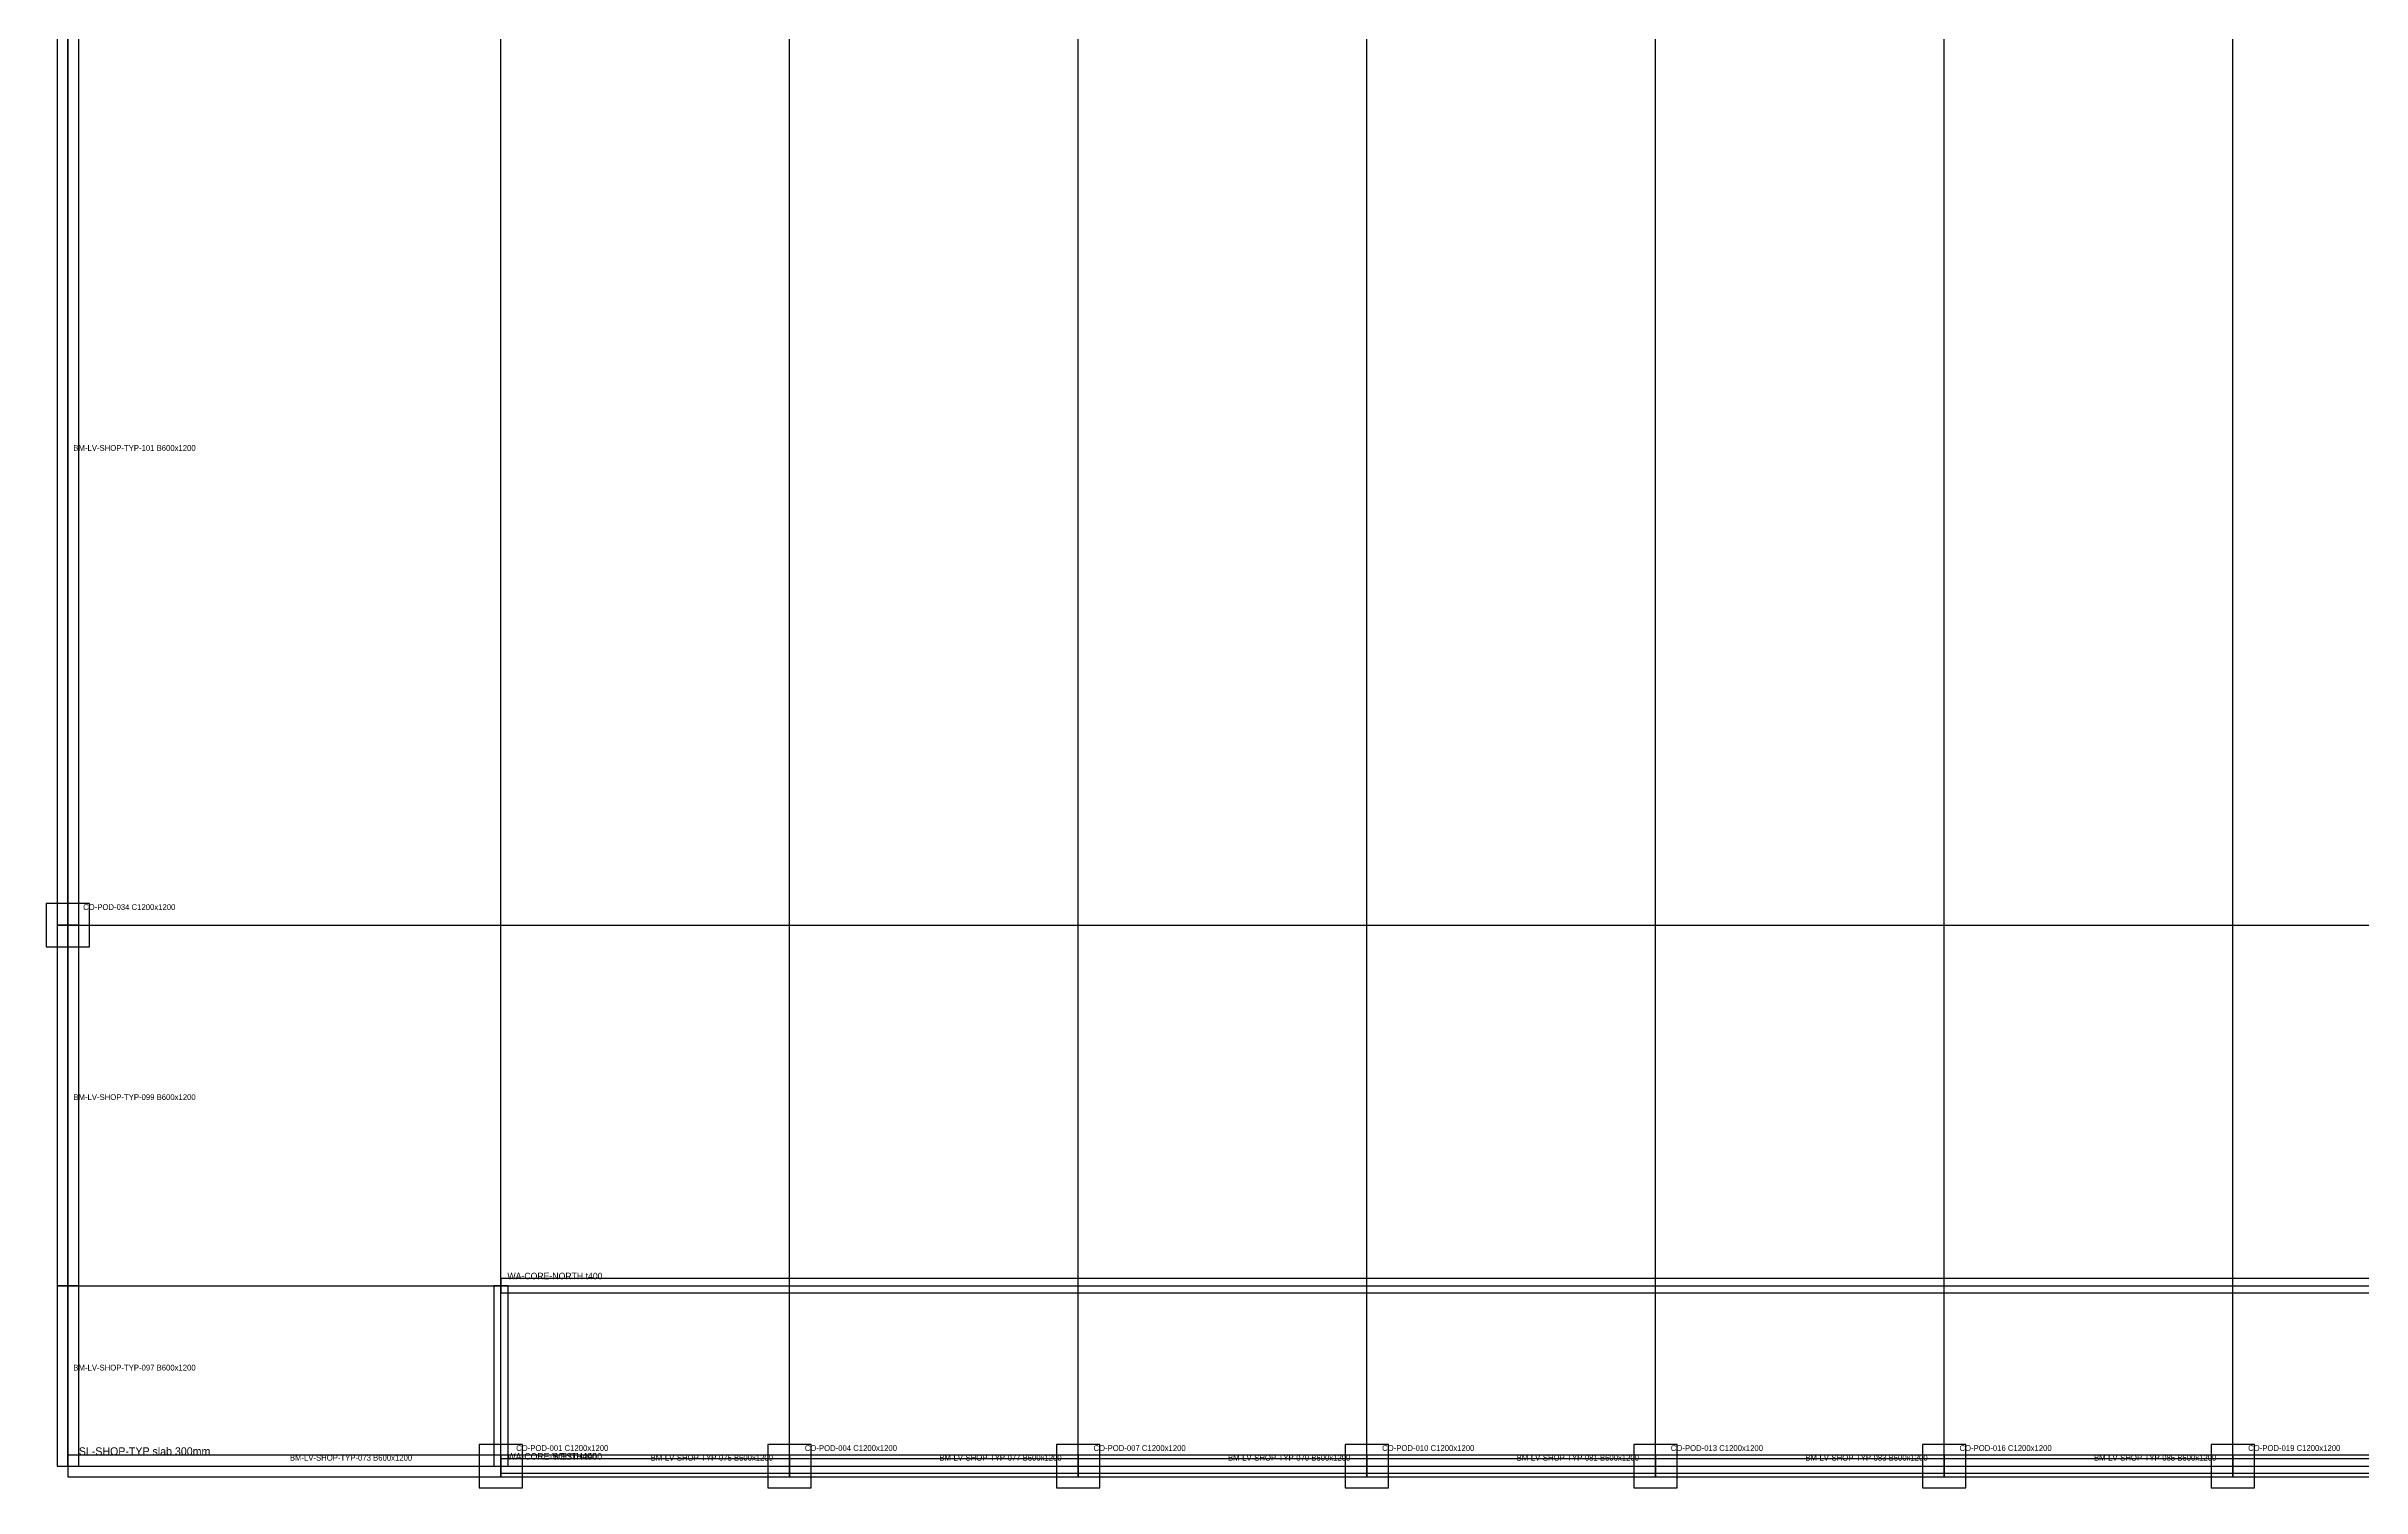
# Model space of a CAD drawing. Header units: millimetres. Extents: x -600 to 226982, y -254450 to 109948.
# Drawn here: x -600 to 63568, y -127600 to -87632 of the extents above; entities that cross this region are included whole.
import ezdxf

# ---------------------------------------------------------------- set-up
doc = ezdxf.new("R2010")
doc.units = ezdxf.units.MM
for name, color, linetype in [('LV-SHOP-TYP_BEAM', 5, 'Continuous'), ('LV-SHOP-TYP_COLUMN', 1, 'Continuous'), ('LV-SHOP-TYP_GRID', 8, 'Continuous'), ('LV-SHOP-TYP_SLAB', 7, 'Continuous'), ('LV-SHOP-TYP_WALL', 3, 'Continuous'), ('TEXT', 7, 'Continuous')]:
    doc.layers.add(name, color=color, linetype=linetype)

msp = doc.modelspace()

# ---------------------------------------------------------------- linework, layer by layer
at = {"layer": 'LV-SHOP-TYP_BEAM'}
for points in [[(-300, -112000), (300, -112000), (300, -86000), (-300, -86000), (-300, -112000)], [(-300, -122000), (300, -122000), (300, -112000), (-300, -112000), (-300, -122000)], [(-300, -127000), (300, -127000), (300, -122000), (-300, -122000), (-300, -127000)], [(0, -126700), (0, -127300), (12000, -127300), (12000, -126700), (0, -126700)], [(12000, -126700), (12000, -127300), (20000, -127300), (20000, -126700), (12000, -126700)], [(20000, -126700), (20000, -127300), (28000, -127300), (28000, -126700), (20000, -126700)], [(28000, -126700), (28000, -127300), (36000, -127300), (36000, -126700), (28000, -126700)], [(36000, -126700), (36000, -127300), (44000, -127300), (44000, -126700), (36000, -126700)], [(44000, -126700), (44000, -127300), (52000, -127300), (52000, -126700), (44000, -126700)], [(52000, -126700), (52000, -127300), (60000, -127300), (60000, -126700), (52000, -126700)], [(60000, -126700), (60000, -127300), (68000, -127300), (68000, -126700), (60000, -126700)]]:
    msp.add_lwpolyline(points, close=True, dxfattribs=at)
at = {"layer": 'LV-SHOP-TYP_COLUMN'}
for points in [[(-600, -112600), (600, -112600), (600, -111400), (-600, -111400), (-600, -112600)], [(11400, -127600), (12600, -127600), (12600, -126400), (11400, -126400), (11400, -127600)], [(19400, -127600), (20600, -127600), (20600, -126400), (19400, -126400), (19400, -127600)], [(27400, -127600), (28600, -127600), (28600, -126400), (27400, -126400), (27400, -127600)], [(35400, -127600), (36600, -127600), (36600, -126400), (35400, -126400), (35400, -127600)], [(43400, -127600), (44600, -127600), (44600, -126400), (43400, -126400), (43400, -127600)], [(51400, -127600), (52600, -127600), (52600, -126400), (51400, -126400), (51400, -127600)], [(59400, -127600), (60600, -127600), (60600, -126400), (59400, -126400), (59400, -127600)]]:
    msp.add_lwpolyline(points, close=True, dxfattribs=at)
at = {"layer": 'LV-SHOP-TYP_GRID'}
for points in [[(0, -127000), (0, -25000)], [(12000, -127000), (12000, -25000)], [(20000, -127000), (20000, -25000)], [(28000, -127000), (28000, -25000)], [(36000, -127000), (36000, -25000)], [(44000, -127000), (44000, -25000)], [(52000, -127000), (52000, -25000)], [(60000, -127000), (60000, -25000)], [(0, -112000), (104000, -112000)], [(0, -122000), (104000, -122000)], [(0, -127000), (104000, -127000)]]:
    msp.add_lwpolyline(points, dxfattribs=at)
at = {"layer": 'LV-SHOP-TYP_SLAB'}
msp.add_lwpolyline([(0, -127000), (104000, -127000), (104000, -25000), (0, -25000), (0, -127000)], close=True, dxfattribs=at)
at = {"layer": 'LV-SHOP-TYP_WALL'}
for points in [[(12000, -121800), (12000, -122200), (92000, -122200), (92000, -121800), (12000, -121800)], [(11800, -127000), (12200, -127000), (12200, -122000), (11800, -122000), (11800, -127000)], [(12000, -126800), (12000, -127200), (92000, -127200), (92000, -126800), (12000, -126800)]]:
    msp.add_lwpolyline(points, close=True, dxfattribs=at)

# ---------------------------------------------------------------- texts
at = {"layer": 'TEXT'}
for s, height, p in [('BM-LV-SHOP-TYP-101 B600x1200', 160, (150, -98850)), ('CO-POD-034 C1200x1200', 160, (420, -111580)), ('BM-LV-SHOP-TYP-099 B600x1200', 160, (150, -116850)), ('WA-CORE-NORTH t400', 180, (12180, -121820)), ('BM-LV-SHOP-TYP-097 B600x1200', 160, (150, -124350)), ('SL-SHOP-TYP slab 300mm', 220, (300, -126700)), ('BM-LV-SHOP-TYP-073 B600x1200', 160, (6150, -126850)), ('WA-CORE-SOUTH t400', 180, (12180, -126820)), ('WA-CORE-WEST t400', 180, (12180, -126820)), ('CO-POD-001 C1200x1200', 160, (12420, -126580)), ('BM-LV-SHOP-TYP-075 B600x1200', 160, (16150, -126850)), ('CO-POD-004 C1200x1200', 160, (20420, -126580)), ('BM-LV-SHOP-TYP-077 B600x1200', 160, (24150, -126850)), ('CO-POD-007 C1200x1200', 160, (28420, -126580)), ('BM-LV-SHOP-TYP-079 B600x1200', 160, (32150, -126850)), ('CO-POD-010 C1200x1200', 160, (36420, -126580)), ('BM-LV-SHOP-TYP-081 B600x1200', 160, (40150, -126850)), ('CO-POD-013 C1200x1200', 160, (44420, -126580)), ('BM-LV-SHOP-TYP-083 B600x1200', 160, (48150, -126850)), ('CO-POD-016 C1200x1200', 160, (52420, -126580)), ('BM-LV-SHOP-TYP-085 B600x1200', 160, (56150, -126850)), ('CO-POD-019 C1200x1200', 160, (60420, -126580))]:
    msp.add_text(s, height=height, dxfattribs=at).set_placement(p)

doc.saveas('drawing.dxf')
